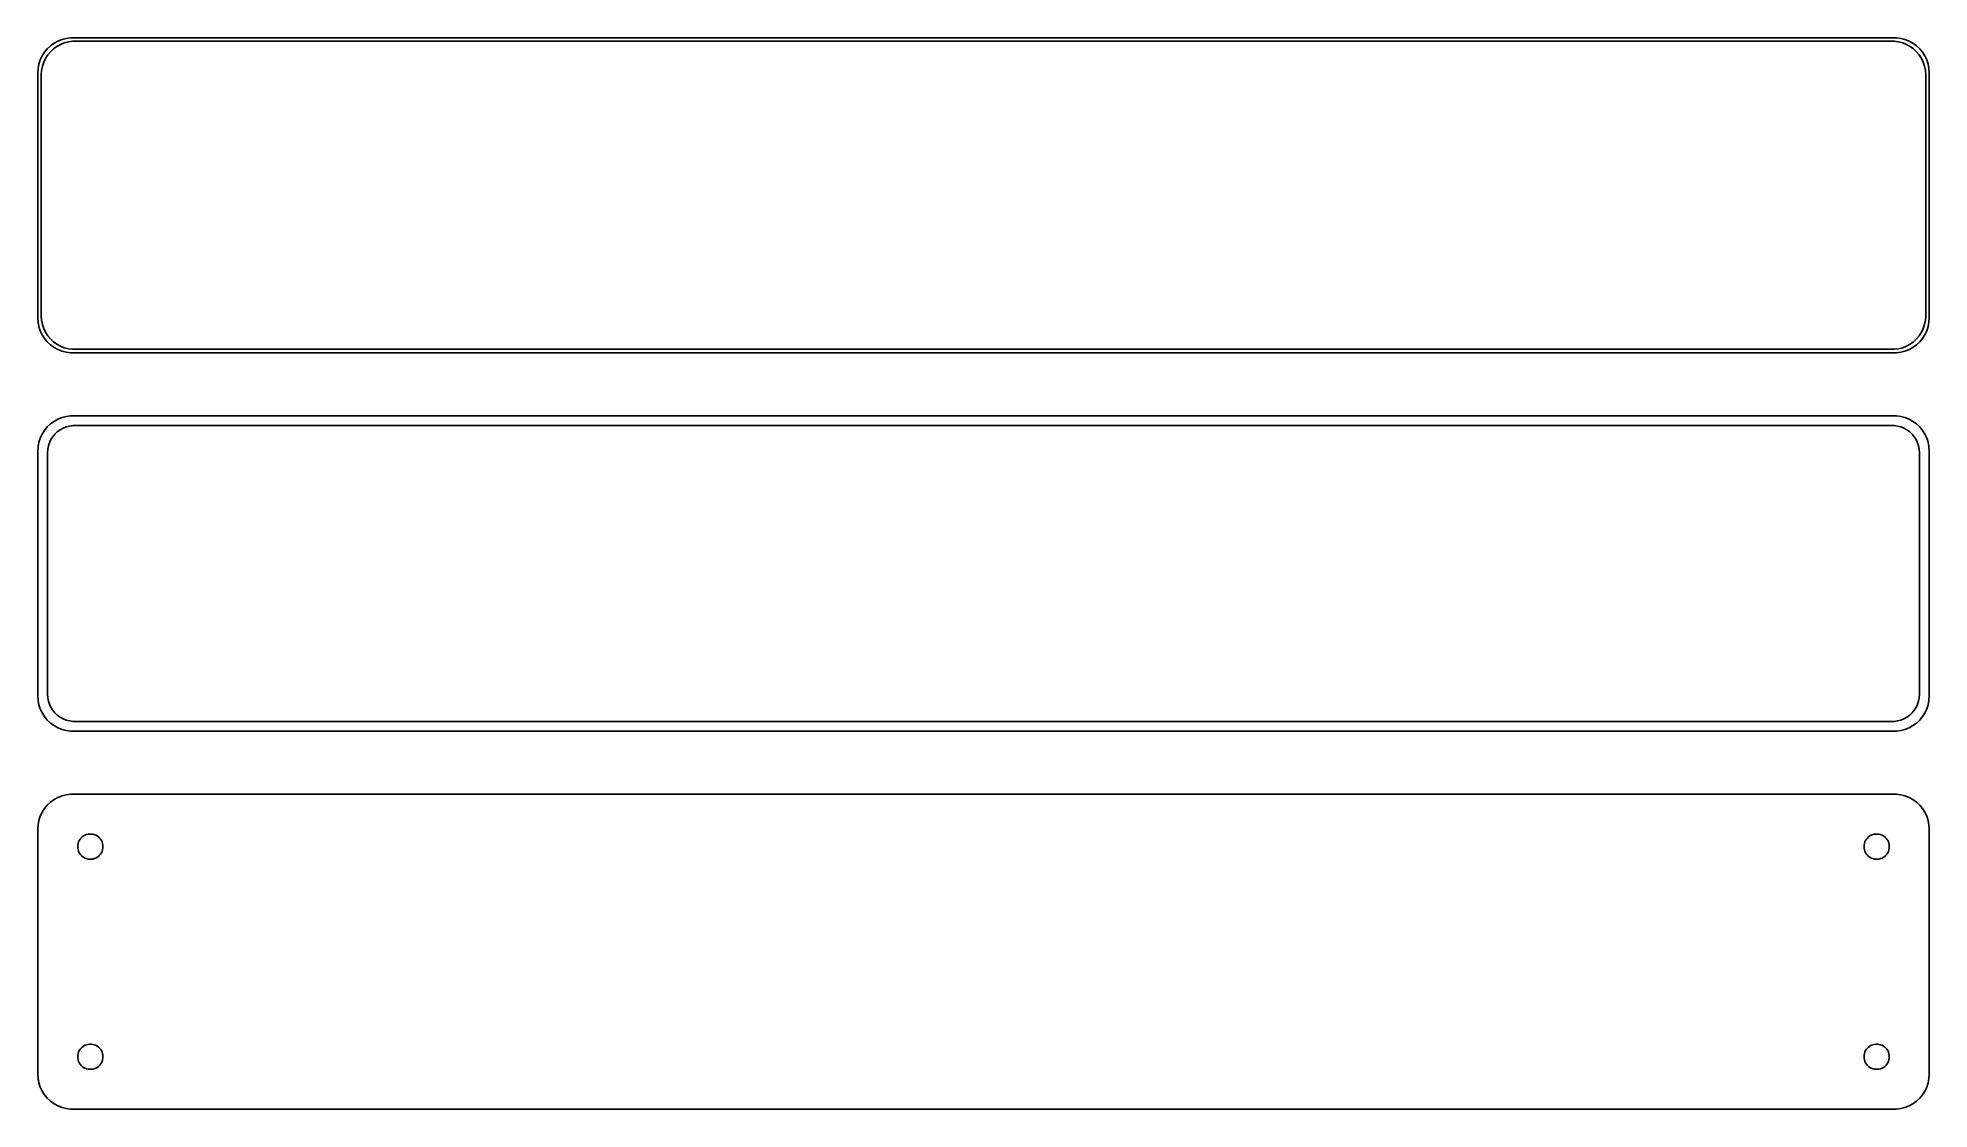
# Model space of a CAD drawing. Header units: metres. Extents: x -135 to 135, y 86 to 238.
import ezdxf

# ---------------------------------------------------------------- set-up
doc = ezdxf.new("R2010")
doc.units = ezdxf.units.M

msp = doc.modelspace()

# ---------------------------------------------------------------- linework, layer by layer
for p, q in [((-132.679, 237.722), (-133.187, 237.353)), ((-132.129, 238.024), (-132.679, 237.722)), ((-131.545, 238.255), (-132.129, 238.024)), ((-131.772, 237.548), (-131.218, 237.768)), ((-130.937, 238.411), (-131.545, 238.255)), ((-131.218, 237.768), (-130.64, 237.916)), ((-130.314, 238.49), (-130.937, 238.411)), ((-130.64, 237.916), (-130.048, 237.991)), ((130.314, 238.49), (-130.314, 238.49)), ((-130.048, 237.991), (130.048, 237.991)), ((130.048, 237.991), (130.64, 237.916)), ((130.937, 238.411), (130.314, 238.49)), ((130.64, 237.916), (131.218, 237.768)), ((131.545, 238.255), (130.937, 238.411)), ((131.218, 237.768), (131.772, 237.548)), ((132.129, 238.024), (131.545, 238.255)), ((132.679, 237.722), (132.129, 238.024)), ((133.187, 237.353), (132.679, 237.722)), ((-134.649, 235.341), (-134.843, 234.743)), ((-134.382, 235.909), (-134.649, 235.341)), ((-134.045, 236.439), (-134.382, 235.909)), ((-134.351, 234.431), (-134.166, 234.999)), ((-134.166, 234.999), (-133.912, 235.538)), ((-133.645, 236.923), (-134.045, 236.439)), ((-133.912, 235.538), (-133.593, 236.042)), ((-133.187, 237.353), (-133.645, 236.923)), ((-133.593, 236.042), (-133.213, 236.502)), ((-133.213, 236.502), (-132.778, 236.91)), ((-132.778, 236.91), (-132.295, 237.261)), ((-132.295, 237.261), (-131.772, 237.548)), ((131.772, 237.548), (132.295, 237.261)), ((132.295, 237.261), (132.778, 236.91)), ((132.778, 236.91), (133.213, 236.502)), ((133.645, 236.923), (133.187, 237.353)), ((133.213, 236.502), (133.593, 236.042)), ((133.593, 236.042), (133.912, 235.538)), ((134.045, 236.439), (133.645, 236.923)), ((133.912, 235.538), (134.166, 234.999)), ((134.382, 235.909), (134.045, 236.439)), ((134.166, 234.999), (134.351, 234.431)), ((134.649, 235.341), (134.382, 235.909)), ((134.843, 234.743), (134.649, 235.341)), ((-134.961, 234.127), (-135, 233.5)), ((-135, 233.5), (-135, 198.5)), ((-134.843, 234.743), (-134.961, 234.127)), ((-134.5, 233.25), (-134.463, 233.845)), ((-134.5, 198.75), (-134.5, 233.25)), ((-134.463, 233.845), (-134.351, 234.431)), ((134.351, 234.431), (134.463, 233.845)), ((134.463, 233.845), (134.5, 233.25)), ((134.5, 233.25), (134.5, 198.75)), ((134.961, 234.127), (134.843, 234.743)), ((135, 233.5), (134.961, 234.127)), ((135, 198.5), (135, 233.5)), ((-135, 198.5), (-134.961, 197.873)), ((-134.961, 197.873), (-134.843, 197.257)), ((-134.843, 197.257), (-134.649, 196.659)), ((-134.463, 198.155), (-134.5, 198.75)), ((-134.351, 197.569), (-134.463, 198.155)), ((-134.166, 197.001), (-134.351, 197.569)), ((134.351, 197.569), (134.166, 197.001)), ((134.463, 198.155), (134.351, 197.569)), ((134.5, 198.75), (134.463, 198.155)), ((134.649, 196.659), (134.843, 197.257)), ((134.843, 197.257), (134.961, 197.873)), ((134.961, 197.873), (135, 198.5)), ((-134.649, 196.659), (-134.382, 196.091)), ((-134.382, 196.091), (-134.045, 195.561)), ((-133.912, 196.462), (-134.166, 197.001)), ((-134.045, 195.561), (-133.645, 195.077)), ((-133.593, 195.958), (-133.912, 196.462)), ((-133.645, 195.077), (-133.187, 194.647)), ((-133.213, 195.498), (-133.593, 195.958)), ((-132.778, 195.09), (-133.213, 195.498)), ((-133.187, 194.647), (-132.679, 194.278)), ((-132.295, 194.739), (-132.778, 195.09)), ((-131.772, 194.452), (-132.295, 194.739)), ((-131.218, 194.232), (-131.772, 194.452)), ((131.772, 194.452), (131.218, 194.232)), ((132.295, 194.739), (131.772, 194.452)), ((132.778, 195.09), (132.295, 194.739)), ((132.679, 194.278), (133.187, 194.647)), ((133.213, 195.498), (132.778, 195.09)), ((133.187, 194.647), (133.645, 195.077)), ((133.593, 195.958), (133.213, 195.498)), ((133.912, 196.462), (133.593, 195.958)), ((133.645, 195.077), (134.045, 195.561)), ((134.166, 197.001), (133.912, 196.462)), ((134.045, 195.561), (134.382, 196.091)), ((134.382, 196.091), (134.649, 196.659)), ((-132.679, 194.278), (-132.129, 193.976)), ((-132.129, 193.976), (-131.545, 193.745)), ((-131.545, 193.745), (-130.937, 193.589)), ((-130.64, 194.084), (-131.218, 194.232)), ((-130.937, 193.589), (-130.314, 193.51)), ((-130.048, 194.009), (-130.64, 194.084)), ((-130.314, 193.51), (130.314, 193.51)), ((130.048, 194.009), (-130.048, 194.009)), ((130.64, 194.084), (130.048, 194.009)), ((130.314, 193.51), (130.937, 193.589)), ((131.218, 194.232), (130.64, 194.084)), ((130.937, 193.589), (131.545, 193.745)), ((131.545, 193.745), (132.129, 193.976)), ((132.129, 193.976), (132.679, 194.278)), ((-132.679, 183.722), (-133.187, 183.353)), ((-132.129, 184.024), (-132.679, 183.722)), ((-131.545, 184.255), (-132.129, 184.024)), ((-130.937, 184.411), (-131.545, 184.255)), ((-130.314, 184.49), (-130.937, 184.411)), ((130.314, 184.49), (-130.314, 184.49)), ((130.937, 184.411), (130.314, 184.49)), ((131.545, 184.255), (130.937, 184.411)), ((132.129, 184.024), (131.545, 184.255)), ((132.679, 183.722), (132.129, 184.024)), ((133.187, 183.353), (132.679, 183.722)), ((-134.649, 181.341), (-134.843, 180.743)), ((-134.382, 181.909), (-134.649, 181.341)), ((-134.045, 182.439), (-134.382, 181.909)), ((-133.645, 182.923), (-134.045, 182.439)), ((-133.187, 183.353), (-133.645, 182.923)), ((-133.348, 180.674), (-133.141, 181.114)), ((-133.141, 181.114), (-132.88, 181.524)), ((-132.88, 181.524), (-132.571, 181.899)), ((-132.571, 181.899), (-132.216, 182.231)), ((-132.216, 182.231), (-131.823, 182.517)), ((-131.823, 182.517), (-131.398, 182.751)), ((-131.398, 182.751), (-130.946, 182.93)), ((-130.946, 182.93), (-130.475, 183.051)), ((-130.475, 183.051), (-129.993, 183.112)), ((-129.993, 183.112), (129.993, 183.112)), ((129.993, 183.112), (130.475, 183.051)), ((130.475, 183.051), (130.946, 182.93)), ((130.946, 182.93), (131.398, 182.751)), ((131.398, 182.751), (131.823, 182.517)), ((131.823, 182.517), (132.216, 182.231)), ((132.216, 182.231), (132.571, 181.899)), ((132.571, 181.899), (132.88, 181.524)), ((132.88, 181.524), (133.141, 181.114)), ((133.141, 181.114), (133.348, 180.674)), ((133.645, 182.923), (133.187, 183.353)), ((134.045, 182.439), (133.645, 182.923)), ((134.382, 181.909), (134.045, 182.439)), ((134.649, 181.341), (134.382, 181.909)), ((134.843, 180.743), (134.649, 181.341)), ((-134.961, 180.127), (-135, 179.5)), ((-135, 179.5), (-135, 144.5)), ((-134.843, 180.743), (-134.961, 180.127)), ((-133.619, 179.25), (-133.589, 179.735)), ((-133.619, 144.75), (-133.619, 179.25)), ((-133.589, 179.735), (-133.498, 180.212)), ((-133.498, 180.212), (-133.348, 180.674)), ((133.348, 180.674), (133.498, 180.212)), ((133.498, 180.212), (133.589, 179.735)), ((133.589, 179.735), (133.619, 179.25)), ((133.619, 179.25), (133.619, 144.75)), ((134.961, 180.127), (134.843, 180.743)), ((135, 179.5), (134.961, 180.127)), ((135, 144.5), (135, 179.5)), ((-135, 144.5), (-134.961, 143.873)), ((-134.961, 143.873), (-134.843, 143.257)), ((-134.843, 143.257), (-134.649, 142.659)), ((-133.589, 144.265), (-133.619, 144.75)), ((-133.498, 143.788), (-133.589, 144.265)), ((-133.348, 143.326), (-133.498, 143.788)), ((-133.141, 142.886), (-133.348, 143.326)), ((133.348, 143.326), (133.141, 142.886)), ((133.498, 143.788), (133.348, 143.326)), ((133.589, 144.265), (133.498, 143.788)), ((133.619, 144.75), (133.589, 144.265)), ((134.649, 142.659), (134.843, 143.257)), ((134.843, 143.257), (134.961, 143.873)), ((134.961, 143.873), (135, 144.5)), ((-134.649, 142.659), (-134.382, 142.091)), ((-134.382, 142.091), (-134.045, 141.561)), ((-134.045, 141.561), (-133.645, 141.077)), ((-133.645, 141.077), (-133.187, 140.647)), ((-133.187, 140.647), (-132.679, 140.278)), ((-132.88, 142.476), (-133.141, 142.886)), ((-132.571, 142.101), (-132.88, 142.476)), ((-132.216, 141.769), (-132.571, 142.101)), ((-131.823, 141.483), (-132.216, 141.769)), ((-131.398, 141.249), (-131.823, 141.483)), ((-130.946, 141.07), (-131.398, 141.249)), ((-130.475, 140.949), (-130.946, 141.07)), ((-129.993, 140.888), (-130.475, 140.949)), ((129.993, 140.888), (-129.993, 140.888)), ((130.475, 140.949), (129.993, 140.888)), ((130.946, 141.07), (130.475, 140.949)), ((131.398, 141.249), (130.946, 141.07)), ((131.823, 141.483), (131.398, 141.249)), ((132.216, 141.769), (131.823, 141.483)), ((132.571, 142.101), (132.216, 141.769)), ((132.88, 142.476), (132.571, 142.101)), ((132.679, 140.278), (133.187, 140.647)), ((133.141, 142.886), (132.88, 142.476)), ((133.187, 140.647), (133.645, 141.077)), ((133.645, 141.077), (134.045, 141.561)), ((134.045, 141.561), (134.382, 142.091)), ((134.382, 142.091), (134.649, 142.659)), ((-132.679, 140.278), (-132.129, 139.976)), ((-132.129, 139.976), (-131.545, 139.745)), ((-131.545, 139.745), (-130.937, 139.589)), ((-130.937, 139.589), (-130.314, 139.51)), ((-130.314, 139.51), (130.314, 139.51)), ((130.314, 139.51), (130.937, 139.589)), ((130.937, 139.589), (131.545, 139.745)), ((131.545, 139.745), (132.129, 139.976)), ((132.129, 139.976), (132.679, 140.278)), ((-132.679, 129.722), (-133.187, 129.353)), ((-132.129, 130.024), (-132.679, 129.722)), ((-131.545, 130.255), (-132.129, 130.024)), ((-130.937, 130.411), (-131.545, 130.255)), ((-130.314, 130.49), (-130.937, 130.411)), ((130.314, 130.49), (-130.314, 130.49)), ((130.937, 130.411), (130.314, 130.49)), ((131.545, 130.255), (130.937, 130.411)), ((132.129, 130.024), (131.545, 130.255)), ((132.679, 129.722), (132.129, 130.024)), ((133.187, 129.353), (132.679, 129.722)), ((-134.649, 127.341), (-134.843, 126.743)), ((-134.382, 127.909), (-134.649, 127.341)), ((-134.045, 128.439), (-134.382, 127.909)), ((-133.645, 128.923), (-134.045, 128.439)), ((-133.187, 129.353), (-133.645, 128.923)), ((133.645, 128.923), (133.187, 129.353)), ((134.045, 128.439), (133.645, 128.923)), ((134.382, 127.909), (134.045, 128.439)), ((134.649, 127.341), (134.382, 127.909)), ((134.843, 126.743), (134.649, 127.341)), ((-134.961, 126.127), (-135, 125.5)), ((-135, 125.5), (-135, 90.5)), ((-134.843, 126.743), (-134.961, 126.127)), ((-128.956, 124.058), (-128.812, 124.232)), ((-128.812, 124.232), (-128.647, 124.387)), ((-128.647, 124.387), (-128.464, 124.52)), ((-128.464, 124.52), (-128.266, 124.629)), ((-128.266, 124.629), (-128.056, 124.712)), ((-128.056, 124.712), (-127.837, 124.768)), ((-127.837, 124.768), (-127.613, 124.796)), ((-127.613, 124.796), (-127.387, 124.796)), ((-127.387, 124.796), (-127.163, 124.768)), ((-127.163, 124.768), (-126.944, 124.712)), ((-126.944, 124.712), (-126.734, 124.629)), ((-126.734, 124.629), (-126.536, 124.52)), ((-126.536, 124.52), (-126.353, 124.387)), ((-126.353, 124.387), (-126.188, 124.232)), ((-126.188, 124.232), (-126.044, 124.058)), ((126.044, 124.058), (126.188, 124.232)), ((126.188, 124.232), (126.353, 124.387)), ((126.353, 124.387), (126.536, 124.52)), ((126.536, 124.52), (126.734, 124.629)), ((126.734, 124.629), (126.944, 124.712)), ((126.944, 124.712), (127.163, 124.768)), ((127.163, 124.768), (127.387, 124.796)), ((127.387, 124.796), (127.613, 124.796)), ((127.613, 124.796), (127.837, 124.768)), ((127.837, 124.768), (128.056, 124.712)), ((128.056, 124.712), (128.266, 124.629)), ((128.266, 124.629), (128.464, 124.52)), ((128.464, 124.52), (128.647, 124.387)), ((128.647, 124.387), (128.812, 124.232)), ((128.812, 124.232), (128.956, 124.058)), ((134.961, 126.127), (134.843, 126.743)), ((135, 125.5), (134.961, 126.127)), ((135, 90.5), (135, 125.5)), ((-129.3, 123), (-129.286, 123.226)), ((-129.286, 122.774), (-129.3, 123)), ((-129.286, 123.226), (-129.243, 123.448)), ((-129.243, 122.552), (-129.286, 122.774)), ((-129.243, 123.448), (-129.174, 123.663)), ((-129.174, 122.337), (-129.243, 122.552)), ((-129.174, 123.663), (-129.077, 123.867)), ((-129.077, 122.133), (-129.174, 122.337)), ((-129.077, 123.867), (-128.956, 124.058)), ((-128.956, 121.942), (-129.077, 122.133)), ((-128.812, 121.768), (-128.956, 121.942)), ((-128.647, 121.613), (-128.812, 121.768)), ((-128.464, 121.48), (-128.647, 121.613)), ((-126.353, 121.613), (-126.536, 121.48)), ((-126.188, 121.768), (-126.353, 121.613)), ((-126.044, 121.942), (-126.188, 121.768)), ((-126.044, 124.058), (-125.923, 123.867)), ((-125.923, 122.133), (-126.044, 121.942)), ((-125.923, 123.867), (-125.826, 123.663)), ((-125.826, 122.337), (-125.923, 122.133)), ((-125.826, 123.663), (-125.757, 123.448)), ((-125.757, 122.552), (-125.826, 122.337)), ((-125.757, 123.448), (-125.714, 123.226)), ((-125.714, 122.774), (-125.757, 122.552)), ((-125.714, 123.226), (-125.7, 123)), ((-125.7, 123), (-125.714, 122.774)), ((125.7, 123), (125.714, 123.226)), ((125.714, 122.774), (125.7, 123)), ((125.714, 123.226), (125.757, 123.448)), ((125.757, 122.552), (125.714, 122.774)), ((125.757, 123.448), (125.826, 123.663)), ((125.826, 122.337), (125.757, 122.552)), ((125.826, 123.663), (125.923, 123.867)), ((125.923, 122.133), (125.826, 122.337)), ((125.923, 123.867), (126.044, 124.058)), ((126.044, 121.942), (125.923, 122.133)), ((126.188, 121.768), (126.044, 121.942)), ((126.353, 121.613), (126.188, 121.768)), ((126.536, 121.48), (126.353, 121.613)), ((128.647, 121.613), (128.464, 121.48)), ((128.812, 121.768), (128.647, 121.613)), ((128.956, 121.942), (128.812, 121.768)), ((128.956, 124.058), (129.077, 123.867)), ((129.077, 122.133), (128.956, 121.942)), ((129.077, 123.867), (129.174, 123.663)), ((129.174, 122.337), (129.077, 122.133)), ((129.174, 123.663), (129.243, 123.448)), ((129.243, 122.552), (129.174, 122.337)), ((129.243, 123.448), (129.286, 123.226)), ((129.286, 122.774), (129.243, 122.552)), ((129.286, 123.226), (129.3, 123)), ((129.3, 123), (129.286, 122.774)), ((-128.266, 121.371), (-128.464, 121.48)), ((-128.056, 121.288), (-128.266, 121.371)), ((-127.837, 121.232), (-128.056, 121.288)), ((-127.613, 121.204), (-127.837, 121.232)), ((-127.387, 121.204), (-127.613, 121.204)), ((-127.163, 121.232), (-127.387, 121.204)), ((-126.944, 121.288), (-127.163, 121.232)), ((-126.734, 121.371), (-126.944, 121.288)), ((-126.536, 121.48), (-126.734, 121.371)), ((126.734, 121.371), (126.536, 121.48)), ((126.944, 121.288), (126.734, 121.371)), ((127.163, 121.232), (126.944, 121.288)), ((127.387, 121.204), (127.163, 121.232)), ((127.613, 121.204), (127.387, 121.204)), ((127.837, 121.232), (127.613, 121.204)), ((128.056, 121.288), (127.837, 121.232)), ((128.266, 121.371), (128.056, 121.288)), ((128.464, 121.48), (128.266, 121.371)), ((-128.647, 94.3869), (-128.464, 94.5198)), ((-128.464, 94.5198), (-128.266, 94.6287)), ((-128.266, 94.6287), (-128.056, 94.7119)), ((-128.056, 94.7119), (-127.837, 94.7681)), ((-127.837, 94.7681), (-127.613, 94.7964)), ((-127.613, 94.7964), (-127.387, 94.7964)), ((-127.387, 94.7964), (-127.163, 94.7681)), ((-127.163, 94.7681), (-126.944, 94.7119)), ((-126.944, 94.7119), (-126.734, 94.6287)), ((-126.734, 94.6287), (-126.536, 94.5198)), ((-126.536, 94.5198), (-126.353, 94.3869)), ((126.353, 94.3869), (126.536, 94.5198)), ((126.536, 94.5198), (126.734, 94.6287)), ((126.734, 94.6287), (126.944, 94.7119)), ((126.944, 94.7119), (127.163, 94.7681)), ((127.163, 94.7681), (127.387, 94.7964)), ((127.387, 94.7964), (127.613, 94.7964)), ((127.613, 94.7964), (127.837, 94.7681)), ((127.837, 94.7681), (128.056, 94.7119)), ((128.056, 94.7119), (128.266, 94.6287)), ((128.266, 94.6287), (128.464, 94.5198)), ((128.464, 94.5198), (128.647, 94.3869)), ((-129.3, 93), (-129.286, 93.2256)), ((-129.286, 92.7744), (-129.3, 93)), ((-129.286, 93.2256), (-129.243, 93.4476)), ((-129.243, 92.5524), (-129.286, 92.7744)), ((-129.243, 93.4476), (-129.174, 93.6626)), ((-129.174, 92.3374), (-129.243, 92.5524)), ((-129.174, 93.6626), (-129.077, 93.8672)), ((-129.077, 92.1329), (-129.174, 92.3374)), ((-129.077, 93.8672), (-128.956, 94.058)), ((-128.956, 91.942), (-129.077, 92.1329)), ((-128.956, 94.058), (-128.812, 94.2322)), ((-128.812, 91.7678), (-128.956, 91.942)), ((-128.812, 94.2322), (-128.647, 94.3869)), ((-126.353, 94.3869), (-126.188, 94.2322)), ((-126.188, 94.2322), (-126.044, 94.058)), ((-126.044, 91.942), (-126.188, 91.7678)), ((-126.044, 94.058), (-125.923, 93.8672)), ((-125.923, 92.1329), (-126.044, 91.942)), ((-125.923, 93.8672), (-125.826, 93.6626)), ((-125.826, 92.3374), (-125.923, 92.1329)), ((-125.826, 93.6626), (-125.757, 93.4476)), ((-125.757, 92.5524), (-125.826, 92.3374)), ((-125.757, 93.4476), (-125.714, 93.2256)), ((-125.714, 92.7744), (-125.757, 92.5524)), ((-125.714, 93.2256), (-125.7, 93)), ((-125.7, 93), (-125.714, 92.7744)), ((125.7, 93), (125.714, 93.2256)), ((125.714, 92.7744), (125.7, 93)), ((125.714, 93.2256), (125.757, 93.4476)), ((125.757, 92.5524), (125.714, 92.7744)), ((125.757, 93.4476), (125.826, 93.6626)), ((125.826, 92.3374), (125.757, 92.5524)), ((125.826, 93.6626), (125.923, 93.8672)), ((125.923, 92.1329), (125.826, 92.3374)), ((125.923, 93.8672), (126.044, 94.058)), ((126.044, 91.942), (125.923, 92.1329)), ((126.044, 94.058), (126.188, 94.2322)), ((126.188, 91.7678), (126.044, 91.942)), ((126.188, 94.2322), (126.353, 94.3869)), ((128.647, 94.3869), (128.812, 94.2322)), ((128.812, 94.2322), (128.956, 94.058)), ((128.956, 91.942), (128.812, 91.7678)), ((128.956, 94.058), (129.077, 93.8672)), ((129.077, 92.1329), (128.956, 91.942)), ((129.077, 93.8672), (129.174, 93.6626)), ((129.174, 92.3374), (129.077, 92.1329)), ((129.174, 93.6626), (129.243, 93.4476)), ((129.243, 92.5524), (129.174, 92.3374)), ((129.243, 93.4476), (129.286, 93.2256)), ((129.286, 92.7744), (129.243, 92.5524)), ((129.286, 93.2256), (129.3, 93)), ((129.3, 93), (129.286, 92.7744)), ((-135, 90.5), (-134.961, 89.8733)), ((-134.961, 89.8733), (-134.843, 89.2566)), ((-134.843, 89.2566), (-134.649, 88.6594)), ((-128.647, 91.6131), (-128.812, 91.7678)), ((-128.464, 91.4802), (-128.647, 91.6131)), ((-128.266, 91.3713), (-128.464, 91.4802)), ((-128.056, 91.2881), (-128.266, 91.3713)), ((-127.837, 91.2319), (-128.056, 91.2881)), ((-127.613, 91.2036), (-127.837, 91.2319)), ((-127.387, 91.2036), (-127.613, 91.2036)), ((-127.163, 91.2319), (-127.387, 91.2036)), ((-126.944, 91.2881), (-127.163, 91.2319)), ((-126.734, 91.3713), (-126.944, 91.2881)), ((-126.536, 91.4802), (-126.734, 91.3713)), ((-126.353, 91.6131), (-126.536, 91.4802)), ((-126.188, 91.7678), (-126.353, 91.6131)), ((126.353, 91.6131), (126.188, 91.7678)), ((126.536, 91.4802), (126.353, 91.6131)), ((126.734, 91.3713), (126.536, 91.4802)), ((126.944, 91.2881), (126.734, 91.3713)), ((127.163, 91.2319), (126.944, 91.2881)), ((127.387, 91.2036), (127.163, 91.2319)), ((127.613, 91.2036), (127.387, 91.2036)), ((127.837, 91.2319), (127.613, 91.2036)), ((128.056, 91.2881), (127.837, 91.2319)), ((128.266, 91.3713), (128.056, 91.2881)), ((128.464, 91.4802), (128.266, 91.3713)), ((128.647, 91.6131), (128.464, 91.4802)), ((128.812, 91.7678), (128.647, 91.6131)), ((134.649, 88.6594), (134.843, 89.2566)), ((134.843, 89.2566), (134.961, 89.8733)), ((134.961, 89.8733), (135, 90.5)), ((-134.649, 88.6594), (-134.382, 88.0912)), ((-134.382, 88.0912), (-134.045, 87.5611)), ((-134.045, 87.5611), (-133.645, 87.0773)), ((-133.645, 87.0773), (-133.187, 86.6474)), ((-133.187, 86.6474), (-132.679, 86.2784)), ((132.679, 86.2784), (133.187, 86.6474)), ((133.187, 86.6474), (133.645, 87.0773)), ((133.645, 87.0773), (134.045, 87.5611)), ((134.045, 87.5611), (134.382, 88.0912)), ((134.382, 88.0912), (134.649, 88.6594)), ((-132.679, 86.2784), (-132.129, 85.9759)), ((-132.129, 85.9759), (-131.545, 85.7447)), ((-131.545, 85.7447), (-130.937, 85.5886)), ((-130.937, 85.5886), (-130.314, 85.5099)), ((-130.314, 85.5099), (130.314, 85.5099)), ((130.314, 85.5099), (130.937, 85.5886)), ((130.937, 85.5886), (131.545, 85.7447)), ((131.545, 85.7447), (132.129, 85.9759)), ((132.129, 85.9759), (132.679, 86.2784))]:
    msp.add_line(p, q)

doc.saveas('drawing.dxf')
